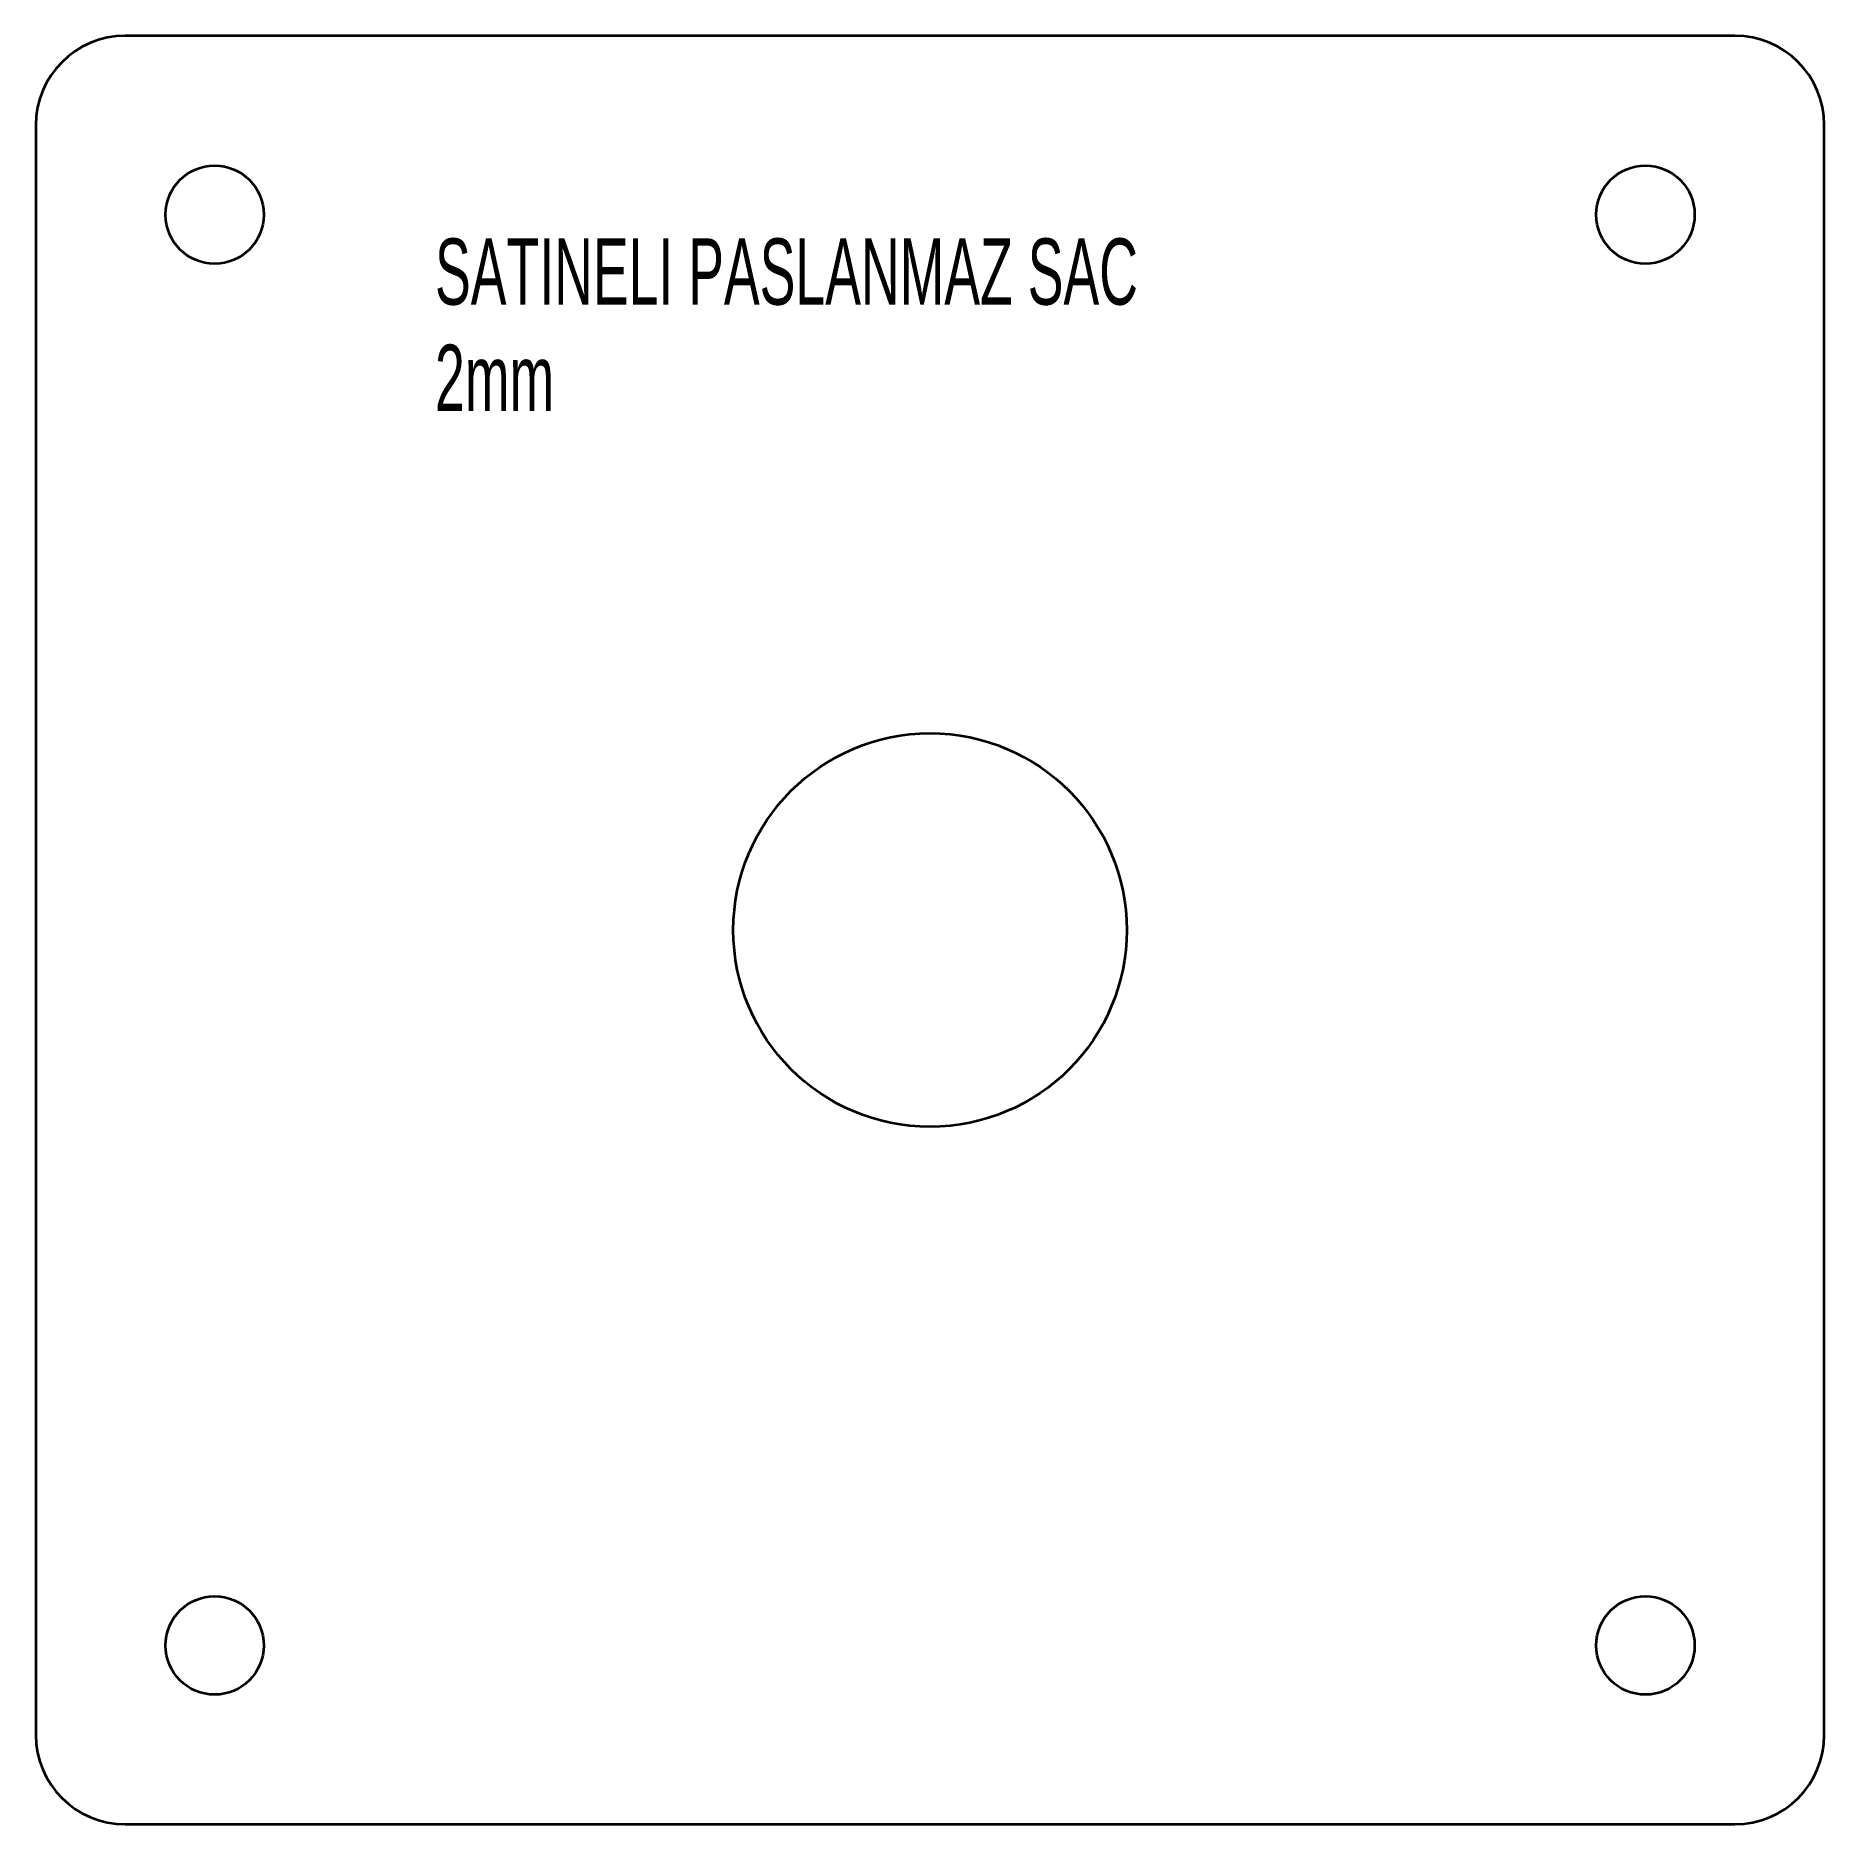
# Model space of a CAD drawing. Header units: millimetres. Extents: x -130 to -30, y 69 to 169.
import ezdxf

# ---------------------------------------------------------------- set-up
doc = ezdxf.new("R2010")
doc.units = ezdxf.units.MM
doc.styles.add('SLDTEXTSTYLE0', font='TXT', dxfattribs={"width": 0.605})

msp = doc.modelspace()

# ---------------------------------------------------------------- linework, layer by layer
at = {"color": 7, "linetype": 'Continuous', "lineweight": 35}
for p, q in [((-34.78, 168.74), (-124.78, 168.74)), ((-129.78, 163.74), (-129.78, 73.74)), ((-29.78, 73.74), (-29.78, 163.74)), ((-124.78, 68.74), (-34.78, 68.74))]:
    msp.add_line(p, q, dxfattribs=at)
for centre, radius in [((-119.78, 158.74), 2.75), ((-39.78, 158.74), 2.75), ((-79.78, 118.74), 11), ((-119.78, 78.74), 2.75), ((-39.78, 78.74), 2.75)]:
    msp.add_circle(centre, radius, dxfattribs=at)
for centre, start, end in [((-124.78, 163.74), 90, 180), ((-34.78, 163.74), 0, 90), ((-124.78, 73.74), 180, 270), ((-34.78, 73.74), 270, 0)]:
    msp.add_arc(centre, 5, start, end, dxfattribs=at)

# ---------------------------------------------------------------- texts
at = {"color": 7, "linetype": 'Continuous', "lineweight": 0, "attachment_point": 1, "style": 'SLDTEXTSTYLE0'}
for s, insert, char_height in [('SATINELI PASLANMAZ SAC', (-107.46, 157.41), 3.7042), ('2mm', (-107.46, 151.47), 3.704)]:
    msp.add_mtext(s, dxfattribs=dict(at, insert=insert, char_height=char_height))

doc.saveas('drawing.dxf')
